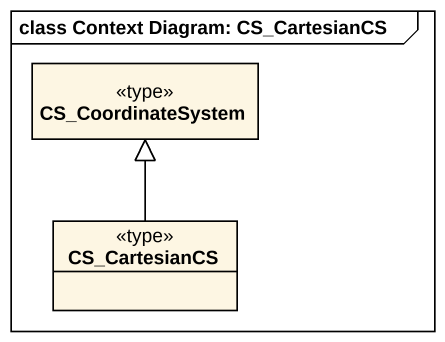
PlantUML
@startuml
mainframe class Context Diagram: CS_CartesianCS
hide circle
hide empty members
class CS_CoordinateSystem <<type>>
class CS_CartesianCS <<type>>
CS_CartesianCS -up-|> CS_CoordinateSystem
@enduml
